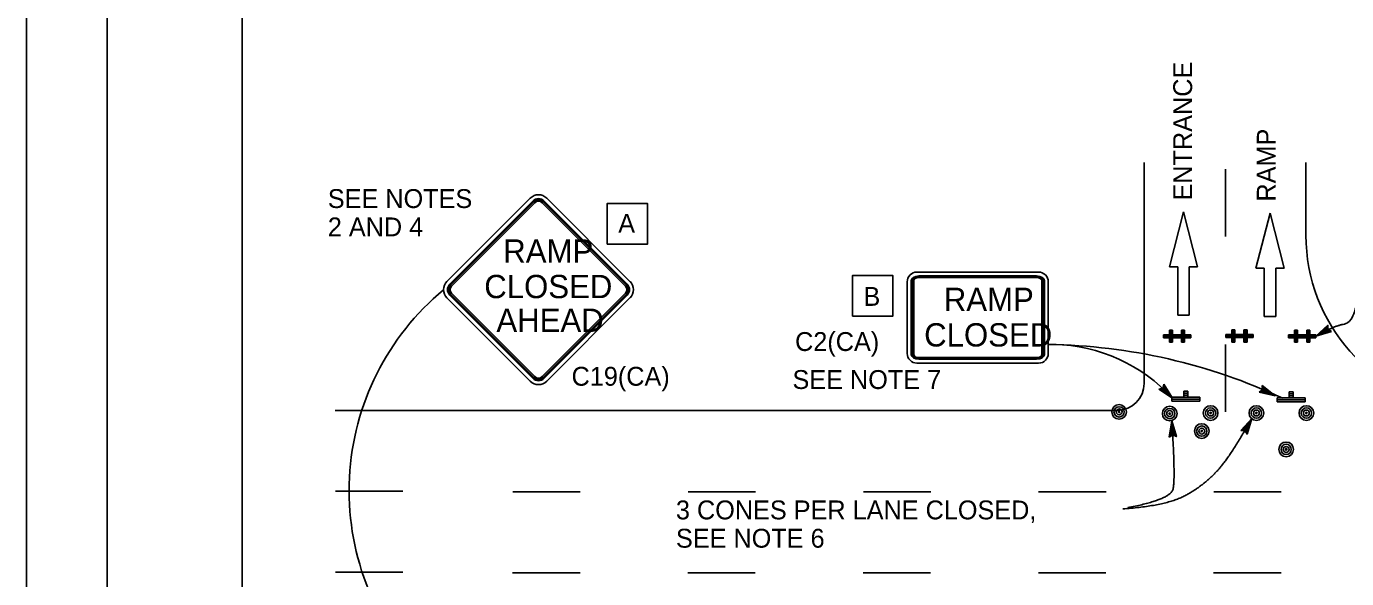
# Model space of a CAD drawing. Extents: x -893 to 867, y -474 to 712.
# Drawn here: x -893.5 to -403.8, y -157.8 to 46.9 of the extents above; entities that cross this region are included whole.
import ezdxf

# ---------------------------------------------------------------- set-up
doc = ezdxf.new("R2010")
doc.units = 0
for name, color, linetype in [('border_PLOTTING-ELEMENTS', 7, 'Continuous'), ('border_rw_22x34_Cut_Lines', 7, 'Continuous'), ('border_SHEET', 7, 'Continuous'), ('pp_PRESENTATION', 7, 'Continuous'), ('tcd_DELINEATOR', 7, 'Continuous'), ('tcd_PVMT-MARKER', 7, 'Continuous'), ('tcd_PVMT-MARKER-anno', 7, 'Continuous'), ('tcd_SIGN-ROADSIDE', 7, 'Continuous'), ('tcd_SIGN-ROADSIDE-anno', 7, 'Continuous')]:
    doc.layers.add(name, color=color, linetype=linetype)

msp = doc.modelspace()

# ---------------------------------------------------------------- linework, layer by layer
at = {"layer": 'border_PLOTTING-ELEMENTS'}
for points in [[(-893.46, -474.05), (866.54, -474.05), (866.54, 711.95), (-893.46, 711.95)], [(-863.46, 668.95), (836.54, 668.95), (836.54, -431.05), (-863.46, -431.05)]]:
    msp.add_lwpolyline(points, close=True, dxfattribs=at)
at = {"layer": 'border_rw_22x34_Cut_Lines'}
msp.add_lwpolyline([(-863.46, 668.95), (836.54, 668.95), (836.54, -431.05), (-863.46, -431.05)], close=True, dxfattribs=at)
at = {"layer": 'border_SHEET'}
msp.add_line((-813.46, -406.05), (-813.46, 643.95), dxfattribs=at)
at = {"layer": 'pp_PRESENTATION'}
for p, q in [((-469.49, -42.17), (-464.27, -21.85)), ((-464.27, -21.85), (-459.06, -42.18)), ((-437.42, -42.67), (-432.2, -22.35)), ((-432.2, -22.35), (-426.98, -42.68)), ((-466.4, -42.17), (-469.49, -42.17)), ((-466.4, -60.11), (-466.4, -42.17)), ((-462.15, -42.18), (-462.15, -60.11)), ((-459.06, -42.18), (-462.15, -42.18)), ((-434.32, -42.67), (-437.42, -42.67)), ((-434.32, -60.61), (-434.32, -42.67)), ((-430.07, -42.68), (-430.07, -60.61)), ((-426.98, -42.68), (-430.07, -42.68)), ((-464.27, -60.11), (-466.4, -60.11)), ((-462.15, -60.11), (-464.27, -60.11)), ((-432.2, -60.61), (-434.32, -60.61)), ((-430.07, -60.61), (-432.2, -60.61))]:
    msp.add_line(p, q, dxfattribs=at)
at = {"layer": 'tcd_DELINEATOR'}
for centre, radius in [((-488.18, -96.02), 2.72), ((-488.18, -96.02), 1.91), ((-488.18, -96.02), 1.09), ((-488.18, -96.02), 0.272), ((-469.41, -96.64), 2.72), ((-469.41, -96.64), 1.91), ((-469.41, -96.64), 1.09), ((-469.41, -96.64), 0.272), ((-454.22, -96.44), 2.72), ((-454.22, -96.44), 1.91), ((-454.22, -96.44), 1.09), ((-454.22, -96.44), 0.272), ((-437.26, -96.44), 2.72), ((-437.26, -96.44), 1.91), ((-437.26, -96.44), 1.09), ((-437.26, -96.44), 0.272), ((-418.72, -96.44), 2.72), ((-418.72, -96.44), 1.91), ((-418.72, -96.44), 1.09), ((-418.72, -96.44), 0.272), ((-457.52, -103.14), 2.72), ((-457.52, -103.14), 1.91), ((-457.52, -103.14), 1.09), ((-457.52, -103.14), 0.272), ((-426.22, -109.93), 2.72), ((-426.22, -109.93), 1.91), ((-426.22, -109.93), 1.09), ((-426.22, -109.93), 0.272)]:
    msp.add_circle(centre, radius, dxfattribs=at)
at = {"layer": 'tcd_PVMT-MARKER'}
for p, q in [((-478.88, -85.45), (-478.88, -3.54)), ((-418.88, -30.45), (-418.88, -3.54)), ((-778.88, -95.45), (-488.88, -95.45))]:
    msp.add_line(p, q, dxfattribs=at)
for points in [[(-448.71, -31.01), (-448.71, -6.01)], [(-448.71, -96.01), (-448.71, -71.01)], [(-778.79, -125.45), (-753.79, -125.45)], [(-713.03, -125.66), (-688.03, -125.66)], [(-648.03, -125.66), (-623.03, -125.66)], [(-583.03, -125.66), (-558.03, -125.66)], [(-518.03, -125.66), (-493.03, -125.66)], [(-453.03, -125.66), (-428.03, -125.66)], [(-778.87, -155.45), (-753.87, -155.45)], [(-713.11, -155.65), (-688.11, -155.65)], [(-648.11, -155.65), (-623.11, -155.65)], [(-583.11, -155.65), (-558.11, -155.65)], [(-518.11, -155.65), (-493.11, -155.65)], [(-453.11, -155.65), (-428.11, -155.65)]]:
    msp.add_lwpolyline(points, dxfattribs=at)
for centre, radius, start, end in [((-353.88, -30.45), 65, 180, 181.2088), ((-353.88, -30.45), 65, 180, 262.8885), ((-488.88, -85.45), 10, 270, 0)]:
    msp.add_arc(centre, radius, start, end, dxfattribs=at)
at = {"layer": 'tcd_SIGN-ROADSIDE'}
for p, q in [((-471.75, -67.39), (-461.63, -67.39)), ((-471.75, -67.39), (-471.75, -68.51)), ((-461.63, -67.39), (-471.75, -67.39)), ((-471.75, -68.51), (-471.75, -67.39)), ((-471.75, -67.95), (-461.63, -67.95)), ((-461.63, -67.95), (-471.75, -67.95)), ((-471.75, -68.51), (-461.63, -68.51)), ((-461.63, -68.51), (-471.75, -68.51)), ((-469.5, -65.7), (-468.38, -65.7)), ((-469.5, -65.7), (-469.5, -67.4)), ((-469.5, -66.26), (-468.38, -66.26)), ((-469.5, -66.82), (-468.38, -66.82)), ((-469.5, -70.2), (-469.5, -68.5)), ((-468.38, -65.7), (-468.38, -67.4)), ((-468.38, -70.2), (-468.38, -68.5)), ((-466.69, -67.39), (-466.69, -67.39)), ((-466.69, -68.51), (-466.69, -68.51)), ((-463.88, -65.7), (-465, -65.7)), ((-465, -65.7), (-465, -67.4)), ((-463.88, -66.26), (-465, -66.26)), ((-465, -66.82), (-463.88, -66.82)), ((-465, -70.2), (-465, -68.5)), ((-463.88, -65.7), (-463.88, -67.4)), ((-463.88, -70.2), (-463.88, -68.5)), ((-461.63, -67.39), (-461.63, -68.51)), ((-461.63, -68.51), (-461.63, -67.39)), ((-448.61, -67.32), (-438.48, -67.32)), ((-448.61, -67.32), (-448.61, -68.45)), ((-438.48, -67.32), (-448.61, -67.32)), ((-448.61, -68.45), (-448.61, -67.32)), ((-448.61, -67.89), (-438.48, -67.89)), ((-438.48, -67.89), (-448.61, -67.89)), ((-448.61, -68.45), (-438.48, -68.45)), ((-438.48, -68.45), (-448.61, -68.45)), ((-446.36, -65.64), (-445.23, -65.64)), ((-446.36, -65.64), (-446.36, -67.34)), ((-446.36, -66.2), (-445.23, -66.2)), ((-446.36, -66.76), (-445.23, -66.76)), ((-446.36, -70.14), (-446.36, -68.44)), ((-445.23, -65.64), (-445.23, -67.34)), ((-445.23, -70.14), (-445.23, -68.44)), ((-443.55, -67.32), (-443.55, -67.32)), ((-443.55, -68.45), (-443.55, -68.45)), ((-440.73, -65.64), (-441.86, -65.64)), ((-441.86, -65.64), (-441.86, -67.34)), ((-440.73, -66.2), (-441.86, -66.2)), ((-441.86, -66.76), (-440.73, -66.76)), ((-441.86, -70.14), (-441.86, -68.44)), ((-440.73, -65.64), (-440.73, -67.34)), ((-440.73, -70.14), (-440.73, -68.44)), ((-438.48, -67.32), (-438.48, -68.45)), ((-438.48, -68.45), (-438.48, -67.32)), ((-425.34, -67.38), (-415.21, -67.38)), ((-425.34, -67.38), (-425.34, -68.51)), ((-415.21, -67.38), (-425.34, -67.38)), ((-425.34, -68.51), (-425.34, -67.38)), ((-425.34, -67.94), (-415.21, -67.94)), ((-415.21, -67.94), (-425.34, -67.94)), ((-425.34, -68.51), (-415.21, -68.51)), ((-415.21, -68.51), (-425.34, -68.51)), ((-423.09, -65.69), (-421.96, -65.69)), ((-423.09, -65.69), (-423.09, -67.39)), ((-423.09, -66.26), (-421.96, -66.26)), ((-423.09, -66.82), (-421.96, -66.82)), ((-423.09, -70.19), (-423.09, -68.49)), ((-421.96, -65.69), (-421.96, -67.39)), ((-421.96, -70.19), (-421.96, -68.49)), ((-420.28, -67.38), (-420.28, -67.38)), ((-420.28, -68.51), (-420.28, -68.51)), ((-417.46, -65.69), (-418.59, -65.69)), ((-418.59, -65.69), (-418.59, -67.39)), ((-417.46, -66.26), (-418.59, -66.26)), ((-418.59, -66.82), (-417.46, -66.82)), ((-418.59, -70.19), (-418.59, -68.49)), ((-417.46, -65.69), (-417.46, -67.39)), ((-417.46, -70.19), (-417.46, -68.49)), ((-415.21, -67.38), (-415.21, -68.51)), ((-415.21, -68.51), (-415.21, -67.38)), ((-468.38, -69.07), (-469.5, -69.07)), ((-469.5, -69.64), (-468.38, -69.64)), ((-469.5, -70.2), (-468.38, -70.2)), ((-463.88, -69.07), (-465, -69.07)), ((-463.88, -69.64), (-465, -69.64)), ((-463.88, -70.2), (-465, -70.2)), ((-445.23, -69.01), (-446.36, -69.01)), ((-446.36, -69.57), (-445.23, -69.57)), ((-446.36, -70.14), (-445.23, -70.14)), ((-440.73, -69.01), (-441.86, -69.01)), ((-440.73, -69.57), (-441.86, -69.57)), ((-440.73, -70.14), (-441.86, -70.14)), ((-421.96, -69.07), (-423.09, -69.07)), ((-423.09, -69.63), (-421.96, -69.63)), ((-423.09, -70.19), (-421.96, -70.19)), ((-417.46, -69.07), (-418.59, -69.07)), ((-417.46, -69.63), (-418.59, -69.63)), ((-417.46, -70.19), (-418.59, -70.19)), ((-468.57, -90.53), (-468.57, -92)), ((-458.24, -90.53), (-468.57, -90.53)), ((-468.57, -91.27), (-458.24, -91.27)), ((-468.57, -92), (-458.24, -92)), ((-464.15, -89.79), (-464.15, -88.31)), ((-464.15, -88.31), (-462.67, -88.31)), ((-464.15, -89.05), (-462.67, -89.05)), ((-464.15, -90.53), (-464.15, -89.79)), ((-464.15, -89.79), (-462.67, -89.79)), ((-463.41, -90.53), (-463.41, -90.53)), ((-462.67, -88.31), (-462.67, -89.79)), ((-462.67, -89.79), (-462.67, -90.53)), ((-458.24, -90.53), (-458.24, -92)), ((-429.53, -90.76), (-429.53, -92.24)), ((-419.19, -90.76), (-429.53, -90.76)), ((-429.53, -91.5), (-419.19, -91.5)), ((-429.53, -92.24), (-419.19, -92.24)), ((-425.1, -90.02), (-425.1, -88.55)), ((-425.1, -88.55), (-423.62, -88.55)), ((-425.1, -89.29), (-423.62, -89.29)), ((-425.1, -90.76), (-425.1, -90.02)), ((-425.1, -90.02), (-423.62, -90.02)), ((-424.36, -90.76), (-424.36, -90.76)), ((-423.62, -88.55), (-423.62, -90.02)), ((-423.62, -90.02), (-423.62, -90.76)), ((-419.19, -90.76), (-419.19, -92.24))]:
    msp.add_line(p, q, dxfattribs=at)
for points in [[(-706.58, -16.76), (-737.46, -47.64)], [(-705.56, -17.77), (-736.45, -48.66)], [(-705.22, -18.11), (-736.11, -49)], [(-704.88, -18.45), (-735.77, -49.34)], [(-671.28, -49.34), (-702.17, -18.45)], [(-670.94, -49), (-701.83, -18.11)], [(-670.6, -48.66), (-701.49, -17.77)], [(-669.59, -47.64), (-700.47, -16.76)], [(-566.76, -47.77), (-566.76, -74.34)], [(-565.32, -47.41), (-565.32, -74.7)], [(-564.84, -47.41), (-564.84, -74.7)], [(-564.36, -47.41), (-564.36, -74.7)], [(-518.04, -44.17), (-563.16, -44.17)], [(-518.76, -45.61), (-562.44, -45.61)], [(-518.76, -45.91), (-562.44, -45.91)], [(-518.76, -46.21), (-562.44, -46.21)], [(-516.84, -74.7), (-516.84, -47.41)], [(-516.36, -74.7), (-516.36, -47.41)], [(-515.88, -74.7), (-515.88, -47.41)], [(-514.44, -74.34), (-514.44, -47.77)], [(-737.46, -53.75), (-706.58, -84.63)], [(-736.45, -52.73), (-705.56, -83.62)], [(-736.11, -52.39), (-705.22, -83.28)], [(-735.77, -52.05), (-704.88, -82.94)], [(-702.17, -82.94), (-671.28, -52.05)], [(-701.83, -83.28), (-670.94, -52.39)], [(-701.49, -83.62), (-670.6, -52.73)], [(-700.47, -84.63), (-669.59, -53.75)], [(-563.16, -77.94), (-518.04, -77.94)], [(-562.44, -75.9), (-518.76, -75.9)], [(-562.44, -76.2), (-518.76, -76.2)], [(-562.44, -76.5), (-518.76, -76.5)]]:
    msp.add_lwpolyline(points, dxfattribs=at)
for centre, radius, start, end in [((-703.52, -19.81), 4.32, 45, 135), ((-703.52, -19.81), 2.88, 45, 135), ((-703.52, -19.81), 2.4, 45, 135), ((-703.52, -19.81), 1.92, 45, 135), ((-734.41, -50.69), 4.32, 135, 224.9999), ((-734.41, -50.69), 2.88, 135, 224.9999), ((-672.64, -50.69), 2.88, 315, 45), ((-672.64, -50.69), 4.32, 315, 45), ((-563.16, -47.77), 3.6, 90, 180), ((-518.04, -47.77), 3.6, 359.9998, 90), ((-734.41, -50.69), 2.4, 135, 224.9999), ((-734.41, -50.69), 1.92, 135, 224.9999), ((-672.64, -50.69), 1.92, 315, 45), ((-672.64, -50.69), 2.4, 315, 45), ((-563.16, -74.34), 3.6, 180, 270), ((-518.04, -74.34), 3.6, 270, 359.9998), ((-703.52, -81.58), 1.92, 225, 315), ((-703.52, -81.58), 4.32, 225, 315), ((-703.52, -81.58), 2.88, 225, 315), ((-703.52, -81.58), 2.4, 225, 315)]:
    msp.add_arc(centre, radius, start, end, dxfattribs=at)
for centre, major_axis, start_param, end_param in [((-562.44, -47.41), (-2.88, 0), 4.712389, 6.283185), ((-562.44, -47.41), (-2.4, 0), 4.712389, 6.283185), ((-562.44, -47.41), (-1.92, 0), 4.712389, 6.283185), ((-518.76, -47.41), (-2.88, 0), 3.141593, 4.712389), ((-518.76, -47.41), (-2.4, 0), 3.141593, 4.712389), ((-518.76, -47.41), (-1.92, 0), 3.141593, 4.712389), ((-562.44, -74.7), (2.88, 0), 3.141593, 4.712389), ((-562.44, -74.7), (2.4, 0), 3.141593, 4.712389), ((-562.44, -74.7), (1.92, 0), 3.141593, 4.712389), ((-518.76, -74.7), (1.92, 0), 4.712389, 6.283183), ((-518.76, -74.7), (2.88, 0), 4.712389, 6.283183), ((-518.76, -74.7), (2.4, 0), 4.712389, 6.283183)]:
    msp.add_ellipse(centre, major_axis=major_axis, ratio=0.625, start_param=start_param, end_param=end_param, dxfattribs=at)
at = {"layer": 'tcd_SIGN-ROADSIDE-anno'}
for p, q in [((-473.5, -87.6), (-471.99, -87.24)), ((-468.34, -90.94), (-473.5, -87.6)), ((-473.5, -87.6), (-473.5, -87.6)), ((-469.32, -89.96), (-473.08, -87.52)), ((-470.28, -88.97), (-472.71, -87.4)), ((-471.25, -87.99), (-472.29, -87.32)), ((-471.99, -87.24), (-471.6, -85.73)), ((-471.92, -86.92), (-471.25, -87.99)), ((-471.79, -86.55), (-470.28, -88.97)), ((-471.7, -86.13), (-469.31, -89.96)), ((-471.6, -85.73), (-471.6, -85.73)), ((-471.6, -85.73), (-468.34, -90.94)), ((-436.27, -88.69), (-434.98, -87.82)), ((-434.03, -88.26), (-435.24, -87.99)), ((-434.98, -87.82), (-435.15, -86.27)), ((-435.15, -86.27), (-435.15, -86.27)), ((-435.15, -86.27), (-430.27, -90.01)), ((-435.1, -86.68), (-431.52, -89.43)), ((-435.04, -87.1), (-432.77, -88.84)), ((-435.02, -87.49), (-434.03, -88.26)), ((-468.34, -90.94), (-468.34, -90.94)), ((-430.27, -90.01), (-436.27, -88.69)), ((-436.27, -88.69), (-436.27, -88.69)), ((-431.53, -89.43), (-435.91, -88.46)), ((-432.77, -88.84), (-435.6, -88.22)), ((-430.27, -90.01), (-430.27, -90.01))]:
    msp.add_line(p, q, dxfattribs=at)
for points in [[(-678.09, -33.78), (-678.09, -18.78), (-663.09, -18.78), (-663.09, -33.78)], [(-587.1, -60.49), (-587.1, -45.49), (-572.1, -45.49), (-572.1, -60.49)], [(-409.43, -66.15), (-415.21, -67.94), (-410.74, -63.87), (-410.75, -64.28), (-414.03, -67.26), (-409.79, -65.95), (-410.14, -65.75), (-412.85, -66.59), (-410.76, -64.68), (-410.77, -65.09), (-411.67, -65.92), (-410.5, -65.55), (-410.77, -65.4), (-410.74, -63.87), (-410.77, -65.4)], [(-469.57, -105.35), (-468.64, -99.37), (-466.95, -105.18), (-467.31, -105), (-468.55, -100.74), (-469.23, -105.12), (-468.9, -104.89), (-468.46, -102.09), (-467.67, -104.81), (-468.03, -104.62), (-468.38, -103.45), (-468.56, -104.66), (-468.3, -104.48), (-466.95, -105.18), (-468.3, -104.48)], [(-443.02, -102.93), (-438.99, -98.42), (-440.72, -104.22), (-440.92, -103.86), (-439.65, -99.62), (-442.61, -102.92), (-442.2, -102.91), (-440.31, -100.79), (-441.13, -103.51), (-441.33, -103.15), (-440.98, -101.98), (-441.8, -102.9), (-441.48, -102.89), (-440.72, -104.22), (-441.48, -102.89)]]:
    msp.add_lwpolyline(points, close=True, dxfattribs=at)
for centre, radius, start, end in [((-676.85, -125.28), 96.91, 129.6826, 224.4472), ((-517.72, -284.72), 213.76, 65.0274, 89.0965), ((-513.8, -132.66), 61.7, 42.5479, 88.5642)]:
    msp.add_arc(centre, radius, start, end, dxfattribs=at)
for points in [[(-415.21, -67.94), (-407.87, -63.74), (-400.24, -63.07), (-394.42, -17.08), (-390.44, -11.43), (-386.62, -6.62), (-375.83, -6.95)], [(-486.82, -132.01), (-470.5, -130.84), (-456.34, -123.03), (-446.56, -111.99), (-438.99, -98.42)], [(-484.95, -131.54), (-469.1, -128.51), (-467.24, -120.82), (-468.64, -99.37)]]:
    msp.add_open_spline(points, degree=2, dxfattribs=at)

# ---------------------------------------------------------------- texts
at = {"layer": 'tcd_PVMT-MARKER-anno'}
for s, p in [('ENTRANCE', (-461.09, -17.63)), ('RAMP', (-430.1, -18.02))]:
    msp.add_text(s, height=7, rotation=90, dxfattribs=at).set_placement(p)
at = {"layer": 'tcd_SIGN-ROADSIDE'}
for s, p in [('RAMP', (-716.59, -40.68)), ('CLOSED', (-723.64, -53.84)), ('RAMP', (-553.19, -58.61)), ('AHEAD', (-719.13, -66.35)), ('CLOSED', (-560.49, -71.77))]:
    msp.add_text(s, height=8.64, dxfattribs=at).set_placement(p)
at = {"layer": 'tcd_SIGN-ROADSIDE-anno'}
for s, p in [('SEE NOTES', (-781.66, -20.41)), ('2 AND 4', (-781.66, -30.91)), ('A', (-673.95, -29.6)), ('B', (-583, -56.69)), ('C2(CA)', (-608.36, -73.43)), ('C19(CA)', (-691.26, -86.32)), ('SEE NOTE 7', (-609.32, -87.52)), ('3 CONES PER LANE CLOSED,', (-652.55, -135.88)), ('SEE NOTE 6', (-652.55, -146.38))]:
    msp.add_text(s, height=7, dxfattribs=at).set_placement(p)

doc.saveas('drawing.dxf')
